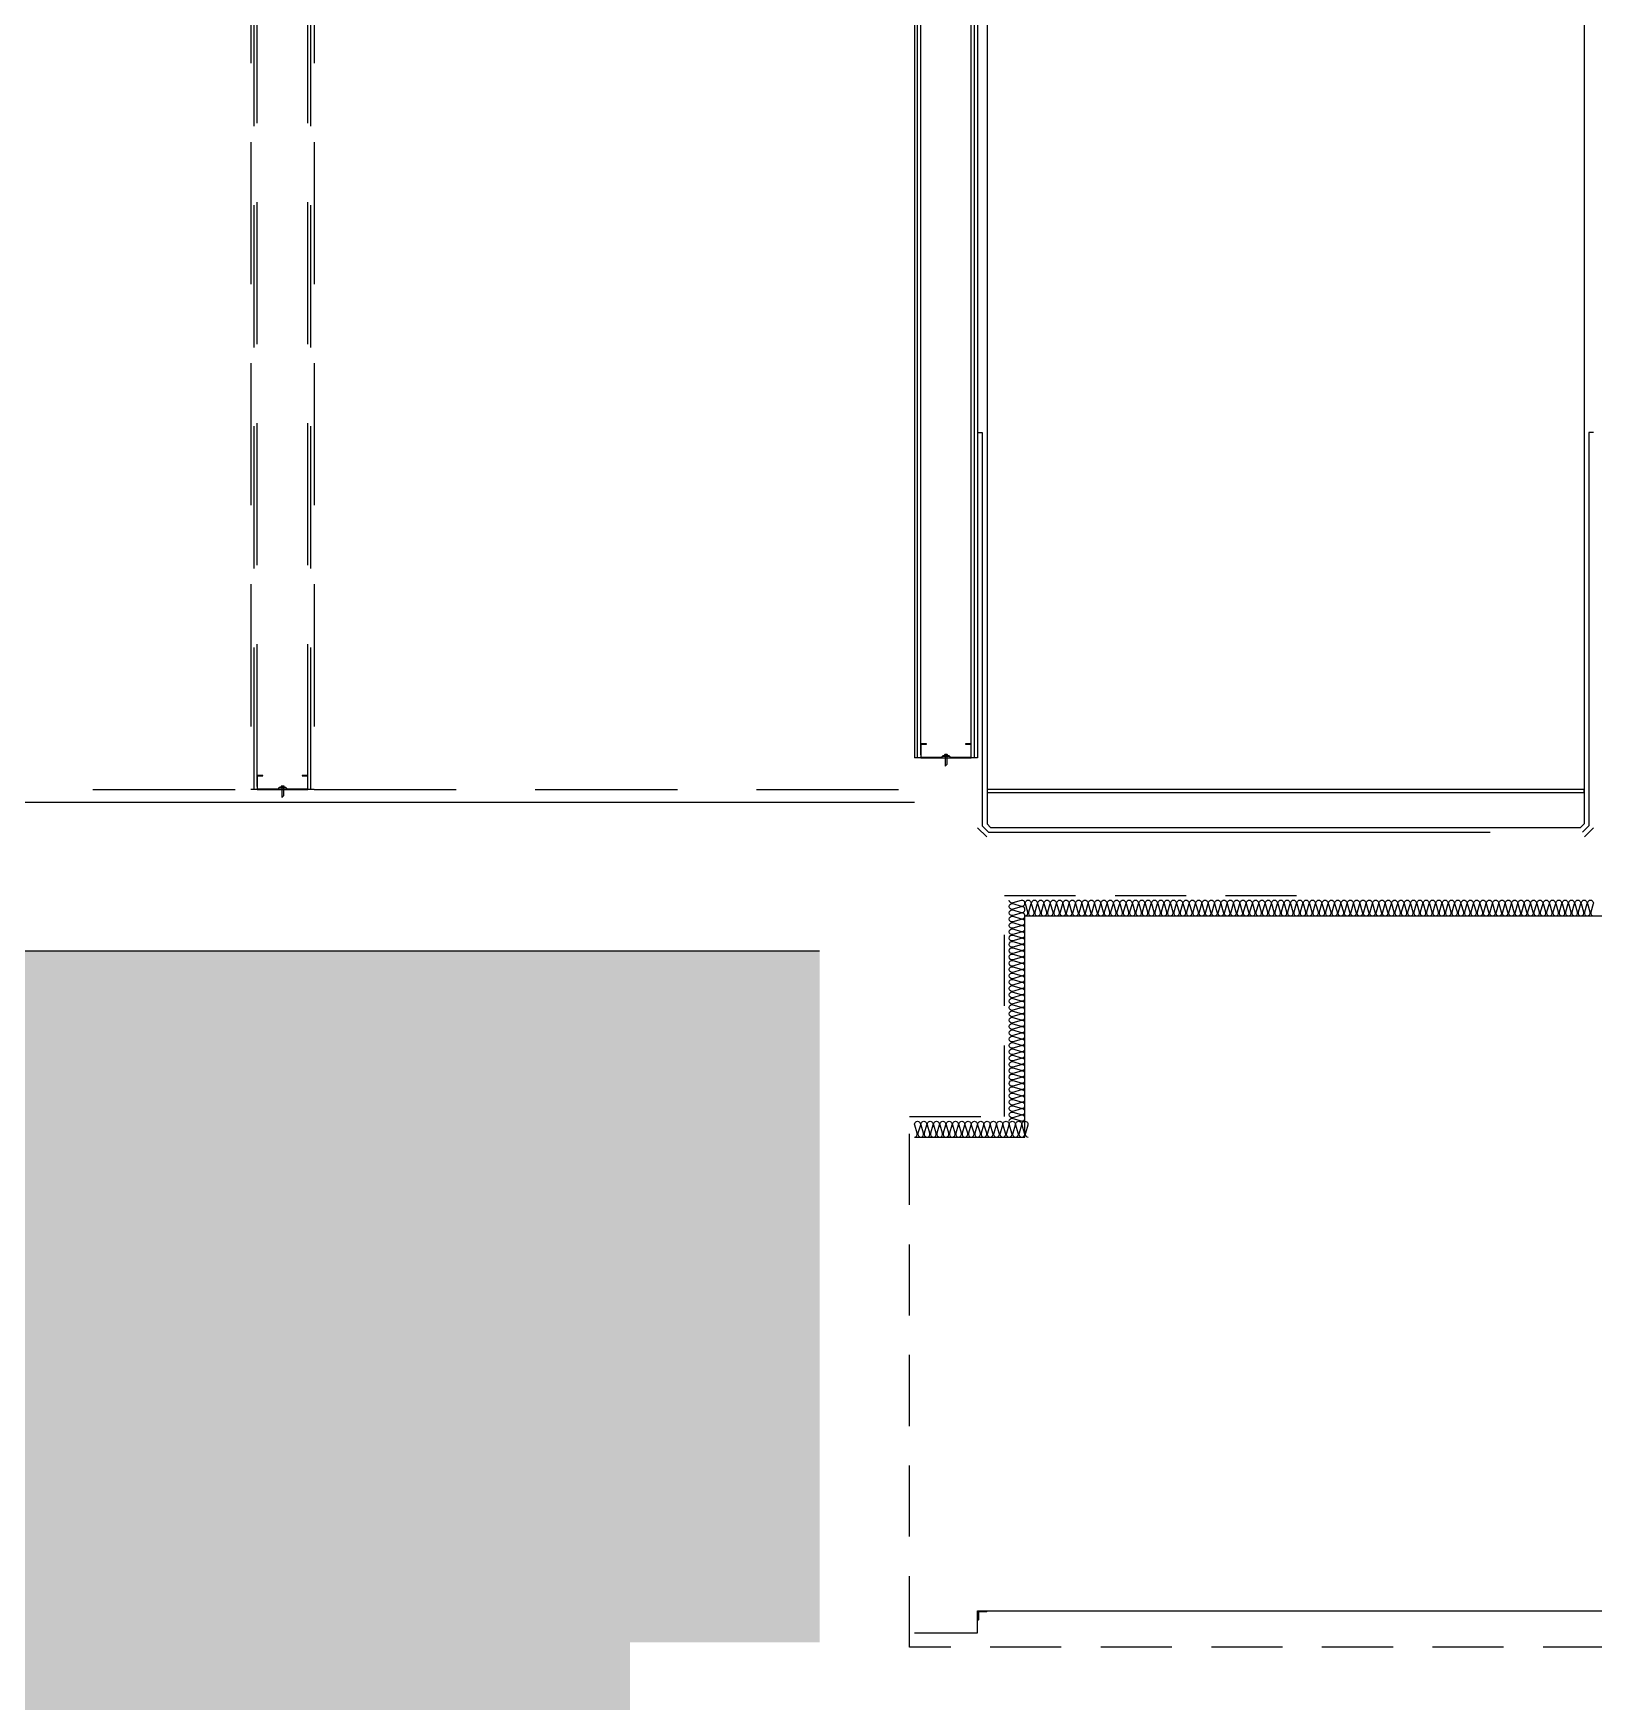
# Model space of a CAD drawing. Header units: millimetres. Extents: x 19868 to 801382, y -4805 to 85279.
# Drawn here: x 71949 to 76888, y 31441 to 36723 of the extents above; entities that cross this region are included whole.
import ezdxf

# ---------------------------------------------------------------- set-up
doc = ezdxf.new("R2010")
doc.units = ezdxf.units.MM
doc.header["$LTSCALE"] = 250
doc.linetypes.add('HID', pattern=[2.8, 1.8, -1])
doc.linetypes.add('HIDDEN', pattern=[9.525, 6.35, -3.175])
for name, color, linetype in [('4fin', 4, 'Continuous'), ('8입면선', 8, 'Continuous'), ('A-ELE-4', 4, 'Continuous'), ('A-ETC-8', 8, 'Continuous'), ('A-FIN', 6, 'Continuous'), ('A-FIN-8', 8, 'Continuous'), ('A-FIN-무근', 7, 'Continuous'), ('A-WALL-D', 7, 'Continuous'), ('A-WP', 1, 'HID'), ('A-방수', 1, 'HIDDEN'), ('A-버림CONC', 4, 'Continuous'), ('GAGAM-DT', 7, 'Continuous'), ('ISL', 251, 'Continuous'), ('TR', 7, 'Continuous'), ('인테리어', 7, 'HIDDEN'), ('입면', 7, 'Continuous'), ('지반', 254, 'Continuous')]:
    doc.layers.add(name, color=color, linetype=linetype)
doc.layers.add('CK', color=221, linetype='Continuous', plot=False)

# ---------------------------------------------------------------- blocks, each defined once
blk = doc.blocks.new('*U103')
at = {"layer": '8입면선', "color": 8}
for p, q in [((3316397.6, 472011.4), (3316397.6, 479561.4)), ((3316577.6, 472011.4), (3316577.6, 479561.4))]:
    blk.add_line(p, q, dxfattribs=at)
at = {"layer": 'A-WALL-D'}
for p, q in [((3316387.6, 479561.4), (3316387.6, 472011.4)), ((3316407.6, 472021.4), (3316407.6, 479561.4)), ((3316567.6, 472021.4), (3316567.6, 479561.4)), ((3316587.6, 479561.4), (3316587.6, 472011.4)), ((3316407.6, 472011.4), (3316387.6, 472011.4)), ((3316587.6, 472011.4), (3316567.6, 472011.4))]:
    blk.add_line(p, q, dxfattribs=at)
at = {"layer": 'CK', "linetype": 'Continuous'}
blk.add_line((3316472.9, 472011.4), (3316502.3, 472011.4), dxfattribs=at)
at = {"layer": 'GAGAM-DT', "color": 8}
for p, q in [((3316482.8, 472017.2), (3316482.8, 472020.7)), ((3316492.7, 472017.2), (3316482.8, 472017.2)), ((3316491.2, 472022.2), (3316484.3, 472022.2)), ((3316485.3, 472017.2), (3316485.3, 472022.2)), ((3316485.3, 472017.2), (3316485.3, 471985.8)), ((3316490.3, 472017.2), (3316490.3, 472022.2)), ((3316490.3, 472017.2), (3316490.3, 471991.3)), ((3316492.7, 472017.2), (3316492.7, 472020.7)), ((3316490.3, 471991.3), (3316485.3, 471985.8))]:
    blk.add_line(p, q, dxfattribs=at)
for centre, start, end in [((3316484.3, 472020.7), 90, 180), ((3316491.2, 472020.7), 0, 90)]:
    blk.add_arc(centre, 1.51, start, end, dxfattribs=at)
at = {"layer": '입면', "color": 6}
for p, q in [((3316425.4, 472056.4), (3316407.6, 472056.4)), ((3316407.6, 472056.4), (3316407.6, 472011.4)), ((3316408.8, 472012.6), (3316408.8, 472055.2)), ((3316408.8, 472055.2), (3316425.4, 472055.2)), ((3316425.4, 472055.2), (3316425.4, 472056.4)), ((3316477.4, 472018.5), (3316472.4, 472012.6)), ((3316472.9, 472011.4), (3316477.9, 472017.3)), ((3316497.8, 472018.5), (3316477.4, 472018.5)), ((3316477.9, 472017.3), (3316497.3, 472017.3)), ((3316497.3, 472017.3), (3316502.3, 472011.4)), ((3316502.8, 472012.6), (3316497.8, 472018.5)), ((3316567.6, 472056.4), (3316549.8, 472056.4)), ((3316549.8, 472056.4), (3316549.8, 472055.2)), ((3316549.8, 472055.2), (3316566.4, 472055.2)), ((3316566.4, 472055.2), (3316566.4, 472012.6)), ((3316567.6, 472011.4), (3316567.6, 472056.4)), ((3316407.6, 472011.4), (3316472.9, 472011.4)), ((3316472.4, 472012.6), (3316408.8, 472012.6)), ((3316502.3, 472011.4), (3316567.6, 472011.4)), ((3316566.4, 472012.6), (3316502.8, 472012.6))]:
    blk.add_line(p, q, dxfattribs=at)
blk = doc.blocks.new('*U254')
at = {"layer": 'A-ELE-4'}
blk.add_line((1920, 150), (30, 150), dxfattribs=at)
at = {"layer": 'A-ETC-8'}
for p, q in [((0, 3300), (30, 3270)), ((1950, 3300), (1920, 3270)), ((30, 3270), (30, 41.2)), ((1920, 3270), (1920, 41.2)), ((30, 141), (1920, 141)), ((1920, 141), (1920, 150)), ((28.8, 0), (0, 28.8)), ((41.2, 30), (30, 41.2)), ((41.2, 30), (1908.8, 30)), ((1908.8, 30), (1920, 41.2)), ((1921.2, 0), (1950, 28.8))]:
    blk.add_line(p, q, dxfattribs=at)
at = {"layer": 'A-방수'}
for p, q in [((0, 1280), (15, 1280)), ((15, 1280), (15, 35)), ((1950, 1280), (1935, 1280)), ((1935, 1280), (1935, 35)), ((35, 15), (15, 35)), ((35, 15), (1915, 15)), ((1915, 15), (1935, 35))]:
    blk.add_line(p, q, dxfattribs=at)
blk = doc.blocks.new('A$C1B416526')
at = {"layer": '4fin'}
blk.add_lwpolyline([(-30, 70, 0.164028), (-28.7, 67), (-3, 67), (-3, 41.2, 0.19024), (0, 40), (0, 70)], format="xyb", close=True, dxfattribs=at)
at = {"layer": 'A-FIN-무근'}
for p, q in [((0, 0), (0, 70)), ((200, 0), (0, 0))]:
    blk.add_line(p, q, dxfattribs=at)

msp = doc.modelspace()

# ---------------------------------------------------------------- hatches: boundary and pattern name
at = {"layer": '지반'}
h = msp.add_hatch(dxfattribs=at)
h.set_pattern_fill('EARTH', color=251, scale=70, angle=45)
h.paths.add_polyline_path([(35638.2, 34128.9), (27538.2, 33228.9), (19867.8, 33228.9), (19867.8, 23234.4), (170632.4, 23234.4), (170632.4, 34678.9), (161838.2, 34678.9), (161838.2, 34628.9), (161888.2, 34628.9), (161888.2, 34568.9), (161638.2, 34568.9), (161638.2, 34628.9), (161688.2, 34628.9), (161688.2, 34828.9), (159788.2, 34828.9), (159788.2, 34778.9), (159638.2, 34778.9), (159638.2, 33758.9), (159538.2, 33758.9), (159538.2, 31528.9), (160638.2, 31528.9), (160638.2, 30028.9), (160738.2, 30028.9), (160738.2, 29968.9), (145618.2, 29968.9), (145618.2, 30028.9), (145718.2, 30028.9), (145718.2, 30768.9), (142618.2, 30768.9), (142618.2, 30828.9), (142718.2, 30828.9), (142718.2, 31528.9), (143318.2, 31528.9), (143318.2, 33668.9), (141343.1, 33668.9), (141163.1, 33488.9), (139953.4, 33488.9), (139773.4, 33668.9), (137588.2, 33668.9), (137588.2, 33728.9), (137688.2, 33728.9), (137688.2, 34318.9), (135363.1, 34318.9), (135263.1, 34218.9), (124888.2, 34218.9), (124888.2, 32228.9), (125488.2, 32228.9), (125488.2, 31528.9), (125588.2, 31528.9), (125588.2, 31468.9), (123888.2, 31468.9), (123888.2, 31528.9), (123988.2, 31528.9), (123988.2, 31868.9), (118638.2, 31868.9), (118638.2, 31528.9), (118738.2, 31528.9), (118738.2, 31468.9), (117038.2, 31468.9), (117038.2, 31528.9), (117138.2, 31528.9), (117138.2, 32228.9), (117738.2, 32228.9), (117738.2, 34348.9), (115338.2, 34348.9), (115338.2, 33878.9), (115438.2, 33878.9), (115438.2, 33818.9), (114638.2, 33818.9), (114638.2, 33878.9), (114738.2, 33878.9), (114738.2, 34338.9), (88438.2, 34338.9), (88438.2, 31628.9), (89038.2, 31628.9), (89038.2, 30928.9), (89138.2, 30928.9), (89138.2, 30868.9), (87438.2, 30868.9), (87438.2, 30928.9), (87538.2, 30928.9), (87538.2, 31268.9), (82938.2, 31268.9), (82938.2, 30928.9), (83038.2, 30928.9), (83038.2, 30868.9), (81338.2, 30868.9), (81338.2, 30928.9), (81438.2, 30928.9), (81438.2, 31268.9), (75338.2, 31268.9), (75338.2, 30928.9), (75438.2, 30928.9), (75438.2, 30868.9), (73738.2, 30868.9), (73738.2, 30928.9), (73838.2, 30928.9), (73838.2, 31628.9), (74438.2, 31628.9), (74438.2, 33818.9), (56438.2, 33818.9), (56438.2, 31878.9), (57038.2, 31878.9), (57038.2, 30878.9), (57138.2, 30878.9), (57138.2, 30818.9), (52138.2, 30818.9), (52138.2, 30878.9), (52238.2, 30878.9), (52238.2, 31878.9), (52538.2, 31878.9), (52538.2, 33748.9), (45258.2, 33748.9), (45258.2, 33108.9), (45358.2, 33108.9), (45358.2, 33048.9), (43518.2, 33048.9), (43518.2, 33108.9), (43618.2, 33108.9), (43618.2, 33648.9), (41678.2, 33648.9), (41608.2, 33718.9), (40588.2, 33718.9), (40588.2, 33028.9), (40688.2, 33028.9), (40688.2, 32968.9), (38988.2, 32968.9), (38988.2, 33028.9), (39088.2, 33028.9), (39088.2, 33678.9), (38838.2, 33828.9), (38838.2, 34308.9), (38848.7, 34319.4), (37038.2, 34128.9)])

# ---------------------------------------------------------------- linework, layer by layer
at = {"layer": 'A-FIN'}
msp.add_line((74938.2, 31728.9), (87938.2, 31728.9), dxfattribs=at)
at = {"layer": 'A-FIN-8'}
msp.add_line((56038.2, 34288.9), (74738.2, 34288.9), dxfattribs=at)
at = {"layer": 'A-WALL-D'}
for p, q in [((72658.2, 34328.9), (72638.2, 34328.9)), ((72838.2, 34328.9), (72818.2, 34328.9))]:
    msp.add_line(p, q, dxfattribs=at)
at = {"layer": 'A-WP', "linetype": 'HID', "ltscale": 0.5, "elevation": 0}
msp.add_lwpolyline([(86838.2, 34593.9), (87853.2, 34593.9), (87853.2, 33893.9), (88153.2, 33893.9), (88153.2, 31613.9), (74723.2, 31613.9), (74723.2, 33293.9), (75023.2, 33293.9), (75023.2, 33993.9), (76038.2, 33993.9)], dxfattribs=at)
at = {"layer": 'A-버림CONC', "elevation": 0}
msp.add_lwpolyline([(56438.2, 33818.9), (74438.2, 33818.9)], dxfattribs=at)
at = {"layer": 'CK', "linetype": 'Continuous'}
msp.add_line((72723.5, 34328.9), (72752.9, 34328.9), dxfattribs=at)
at = {"layer": 'GAGAM-DT', "color": 8}
for p, q in [((72733.4, 34334.8), (72733.4, 34338.2)), ((72743.3, 34334.8), (72733.4, 34334.8)), ((72741.8, 34339.8), (72734.9, 34339.8)), ((72735.9, 34334.8), (72735.9, 34339.8)), ((72735.9, 34334.8), (72735.9, 34303.3)), ((72740.9, 34334.8), (72740.9, 34339.8)), ((72740.9, 34334.8), (72740.9, 34308.9)), ((72743.3, 34334.8), (72743.3, 34338.2)), ((72740.9, 34308.9), (72735.9, 34303.3))]:
    msp.add_line(p, q, dxfattribs=at)
for centre, start, end in [((72734.9, 34338.2), 90, 180), ((72741.8, 34338.2), 0, 90)]:
    msp.add_arc(centre, 1.51, start, end, dxfattribs=at)
at = {"layer": 'ISL', "elevation": 0}
msp.add_lwpolyline([(74738.2, 33228.9), (75088.2, 33228.9), (75088.2, 33928.9), (81988.2, 33928.9), (81988.2, 33528.9), (82688.2, 33528.9), (82688.2, 34528.9), (87788.2, 34528.9), (87788.2, 33828.9), (88138.2, 33828.9)], dxfattribs=at)
for points in [[(75038.2, 33278.9, -0.509267), (75050.3, 33287.8), (75076.1, 33280.1, 1.372593), (75076.1, 33297.8), (75050.3, 33290.1, -0.509267), (75038.2, 33298.9, -0.509267), (75050.3, 33307.8), (75076.1, 33300.1, 1.372593), (75076.1, 33317.8), (75050.3, 33310.1, -0.509267), (75038.2, 33318.9, -0.509267), (75050.3, 33327.8), (75076.1, 33320.1, 1.372593), (75076.1, 33337.8), (75050.3, 33330.1, -0.509267), (75038.2, 33338.9, -0.509267), (75050.3, 33347.8), (75076.1, 33340.1, 1.372593), (75076.1, 33357.8), (75050.3, 33350.1, -0.509267), (75038.2, 33358.9, -0.509267), (75050.3, 33367.8), (75076.1, 33360.1, 1.372593), (75076.1, 33377.8), (75050.3, 33370.1, -0.509267), (75038.2, 33378.9, -0.509267), (75050.3, 33387.8), (75076.1, 33380.1, 1.372593), (75076.1, 33397.8), (75050.3, 33390.1, -0.509267), (75038.2, 33398.9, -0.509267), (75050.3, 33407.8), (75076.1, 33400.1, 1.372593), (75076.1, 33417.8), (75050.3, 33410.1, -0.509267), (75038.2, 33418.9, -0.509267), (75050.3, 33427.8), (75076.1, 33420.1, 1.372593), (75076.1, 33437.8), (75050.3, 33430.1, -0.509267), (75038.2, 33438.9, -0.509267), (75050.3, 33447.8), (75076.1, 33440.1, 1.372593), (75076.1, 33457.8), (75050.3, 33450.1, -0.509267), (75038.2, 33458.9, -0.509267), (75050.3, 33467.8), (75076.1, 33460.1, 1.372593), (75076.1, 33477.8), (75050.3, 33470.1, -0.509267), (75038.2, 33478.9, -0.509267), (75050.3, 33487.8), (75076.1, 33480.1, 1.372593), (75076.1, 33497.8), (75050.3, 33490.1, -0.509267), (75038.2, 33498.9, -0.509267), (75050.3, 33507.8), (75076.1, 33500.1, 1.372593), (75076.1, 33517.8), (75050.3, 33510.1, -0.509267), (75038.2, 33518.9, -0.509267), (75050.3, 33527.8), (75076.1, 33520.1, 1.372593), (75076.1, 33537.8), (75050.3, 33530.1, -0.509267), (75038.2, 33538.9, -0.509267), (75050.3, 33547.8), (75076.1, 33540.1, 1.372593), (75076.1, 33557.8), (75050.3, 33550.1, -0.509267), (75038.2, 33558.9, -0.509267), (75050.3, 33567.8), (75076.1, 33560.1, 1.372593), (75076.1, 33577.8), (75050.3, 33570.1, -0.509267), (75038.2, 33578.9, -0.509267), (75050.3, 33587.8), (75076.1, 33580.1, 1.372593), (75076.1, 33597.8), (75050.3, 33590.1, -0.509267), (75038.2, 33598.9, -0.509267), (75050.3, 33607.8), (75076.1, 33600.1, 1.372593), (75076.1, 33617.8), (75050.3, 33610.1, -0.509267), (75038.2, 33618.9, -0.509267), (75050.3, 33627.8), (75076.1, 33620.1, 1.372593), (75076.1, 33637.8), (75050.3, 33630.1, -0.509267), (75038.2, 33638.9, -0.509267), (75050.3, 33647.8), (75076.1, 33640.1, 1.372593), (75076.1, 33657.8), (75050.3, 33650.1, -0.509267), (75038.2, 33658.9, -0.509267), (75050.3, 33667.8), (75076.1, 33660.1, 1.372593), (75076.1, 33677.8), (75050.3, 33670.1, -0.509267), (75038.2, 33678.9, -0.509267), (75050.3, 33687.8), (75076.1, 33680.1, 1.372593), (75076.1, 33697.8), (75050.3, 33690.1, -0.509267), (75038.2, 33698.9, -0.509267), (75050.3, 33707.8), (75076.1, 33700.1, 1.372593), (75076.1, 33717.8), (75050.3, 33710.1, -0.509267), (75038.2, 33718.9, -0.509267), (75050.3, 33727.8), (75076.1, 33720.1, 1.372593), (75076.1, 33737.8), (75050.3, 33730.1, -0.509267), (75038.2, 33738.9, -0.509267), (75050.3, 33747.8), (75076.1, 33740.1, 1.372593), (75076.1, 33757.8), (75050.3, 33750.1, -0.509267), (75038.2, 33758.9, -0.509267), (75050.3, 33767.8), (75076.1, 33760.1, 1.372593), (75076.1, 33777.8), (75050.3, 33770.1, -0.509267), (75038.2, 33778.9, -0.509267), (75050.3, 33787.8), (75076.1, 33780.1, 1.372593), (75076.1, 33797.8), (75050.3, 33790.1, -0.509267), (75038.2, 33798.9, -0.509267), (75050.3, 33807.8), (75076.1, 33800.1, 1.372593), (75076.1, 33817.8), (75050.3, 33810.1, -0.509267), (75038.2, 33818.9, -0.509267), (75050.3, 33827.8), (75076.1, 33820.1, 1.372593), (75076.1, 33837.8), (75050.3, 33830.1, -0.509267), (75038.2, 33838.9, -0.509267), (75050.3, 33847.8), (75076.1, 33840.1, 1.372593), (75076.1, 33857.8), (75050.3, 33850.1, -0.509267), (75038.2, 33858.9, -0.509267), (75050.3, 33867.8), (75076.1, 33860.1, 1.372593), (75076.1, 33877.8), (75050.3, 33870.1, -0.509267), (75038.2, 33878.9, -0.509267), (75050.3, 33887.8), (75076.1, 33880.1, 1.372593), (75076.1, 33897.8), (75050.3, 33890.1, -0.509267), (75038.2, 33898.9, -0.509267), (75050.3, 33907.8), (75076.1, 33900.1, 1.372593), (75076.1, 33917.8), (75050.3, 33910.1, -0.509267), (75038.2, 33918.9, -0.509267), (75050.3, 33927.8), (75076.1, 33920.1, 1.372593), (75076.1, 33937.8), (75050.3, 33930.1, -0.509267), (75038.2, 33938.9, -0.509267), (75050.3, 33947.8), (75076.1, 33940.1, 1.372593), (75076.1, 33957.8), (75050.3, 33950.1, -0.509267), (75038.2, 33958.9, -0.509267), (75050.3, 33967.8), (75076.1, 33960.1, 1.372593), (75076.1, 33977.8), (75050.3, 33970.1, -0.509267), (75038.2, 33978.9)], [(75088.2, 33928.9, 0.509267), (75097, 33941.1), (75089.4, 33966.8, -1.372593), (75107, 33966.8), (75099.4, 33941.1, 0.509267), (75108.2, 33928.9, 0.509267), (75117, 33941.1), (75109.4, 33966.8, -1.372593), (75127, 33966.8), (75119.4, 33941.1, 0.509267), (75128.2, 33928.9, 0.509267), (75137, 33941.1), (75129.4, 33966.8, -1.372593), (75147, 33966.8), (75139.4, 33941.1, 0.509267), (75148.2, 33928.9, 0.509267), (75157, 33941.1), (75149.4, 33966.8, -1.372593), (75167, 33966.8), (75159.4, 33941.1, 0.509267), (75168.2, 33928.9, 0.509267), (75177, 33941.1), (75169.4, 33966.8, -1.372593), (75187, 33966.8), (75179.4, 33941.1, 0.509267), (75188.2, 33928.9, 0.509267), (75197, 33941.1), (75189.4, 33966.8, -1.372593), (75207, 33966.8), (75199.4, 33941.1, 0.509267), (75208.2, 33928.9, 0.509267), (75217, 33941.1), (75209.4, 33966.8, -1.372593), (75227, 33966.8), (75219.4, 33941.1, 0.509267), (75228.2, 33928.9, 0.509267), (75237, 33941.1), (75229.4, 33966.8, -1.372593), (75247, 33966.8), (75239.4, 33941.1, 0.509267), (75248.2, 33928.9, 0.509267), (75257, 33941.1), (75249.4, 33966.8, -1.372593), (75267, 33966.8), (75259.4, 33941.1, 0.509267), (75268.2, 33928.9, 0.509267), (75277, 33941.1), (75269.4, 33966.8, -1.372593), (75287, 33966.8), (75279.4, 33941.1, 0.509267), (75288.2, 33928.9, 0.509267), (75297, 33941.1), (75289.4, 33966.8, -1.372593), (75307, 33966.8), (75299.4, 33941.1, 0.509267), (75308.2, 33928.9, 0.509267), (75317, 33941.1), (75309.4, 33966.8, -1.372593), (75327, 33966.8), (75319.4, 33941.1, 0.509267), (75328.2, 33928.9, 0.509267), (75337, 33941.1), (75329.4, 33966.8, -1.372593), (75347, 33966.8), (75339.4, 33941.1, 0.509267), (75348.2, 33928.9, 0.509267), (75357, 33941.1), (75349.4, 33966.8, -1.372593), (75367, 33966.8), (75359.4, 33941.1, 0.509267), (75368.2, 33928.9, 0.509267), (75377, 33941.1), (75369.4, 33966.8, -1.372593), (75387, 33966.8), (75379.4, 33941.1, 0.509267), (75388.2, 33928.9, 0.509267), (75397, 33941.1), (75389.4, 33966.8, -1.372593), (75407, 33966.8), (75399.4, 33941.1, 0.509267), (75408.2, 33928.9, 0.509267), (75417, 33941.1), (75409.4, 33966.8, -1.372593), (75427, 33966.8), (75419.4, 33941.1, 0.509267), (75428.2, 33928.9, 0.509267), (75437, 33941.1), (75429.4, 33966.8, -1.372593), (75447, 33966.8), (75439.4, 33941.1, 0.509267), (75448.2, 33928.9, 0.509267), (75457, 33941.1), (75449.4, 33966.8, -1.372593), (75467, 33966.8), (75459.4, 33941.1, 0.509267), (75468.2, 33928.9, 0.509267), (75477, 33941.1), (75469.4, 33966.8, -1.372593), (75487, 33966.8), (75479.4, 33941.1, 0.509267), (75488.2, 33928.9, 0.509267), (75497, 33941.1), (75489.4, 33966.8, -1.372593), (75507, 33966.8), (75499.4, 33941.1, 0.509267), (75508.2, 33928.9, 0.509267), (75517, 33941.1), (75509.4, 33966.8, -1.372593), (75527, 33966.8), (75519.4, 33941.1, 0.509267), (75528.2, 33928.9, 0.509267), (75537, 33941.1), (75529.4, 33966.8, -1.372593), (75547, 33966.8), (75539.4, 33941.1, 0.509267), (75548.2, 33928.9, 0.509267), (75557, 33941.1), (75549.4, 33966.8, -1.372593), (75567, 33966.8), (75559.4, 33941.1, 0.509267), (75568.2, 33928.9, 0.509267), (75577, 33941.1), (75569.4, 33966.8, -1.372593), (75587, 33966.8), (75579.4, 33941.1, 0.509267), (75588.2, 33928.9, 0.509267), (75597, 33941.1), (75589.4, 33966.8, -1.372593), (75607, 33966.8), (75599.4, 33941.1, 0.509267), (75608.2, 33928.9, 0.509267), (75617, 33941.1), (75609.4, 33966.8, -1.372593), (75627, 33966.8), (75619.4, 33941.1, 0.509267), (75628.2, 33928.9, 0.509267), (75637, 33941.1), (75629.4, 33966.8, -1.372593), (75647, 33966.8), (75639.4, 33941.1, 0.509267), (75648.2, 33928.9, 0.509267), (75657, 33941.1), (75649.4, 33966.8, -1.372593), (75667, 33966.8), (75659.4, 33941.1, 0.509267), (75668.2, 33928.9, 0.509267), (75677, 33941.1), (75669.4, 33966.8, -1.372593), (75687, 33966.8), (75679.4, 33941.1, 0.509267), (75688.2, 33928.9, 0.509267), (75697, 33941.1), (75689.4, 33966.8, -1.372593), (75707, 33966.8), (75699.4, 33941.1, 0.509267), (75708.2, 33928.9, 0.509267), (75717, 33941.1), (75709.4, 33966.8, -1.372593), (75727, 33966.8), (75719.4, 33941.1, 0.509267), (75728.2, 33928.9, 0.509267), (75737, 33941.1), (75729.4, 33966.8, -1.372593), (75747, 33966.8), (75739.4, 33941.1, 0.509267), (75748.2, 33928.9, 0.509267), (75757, 33941.1), (75749.4, 33966.8, -1.372593), (75767, 33966.8), (75759.4, 33941.1, 0.509267), (75768.2, 33928.9, 0.509267), (75777, 33941.1), (75769.4, 33966.8, -1.372593), (75787, 33966.8), (75779.4, 33941.1, 0.509267), (75788.2, 33928.9, 0.509267), (75797, 33941.1), (75789.4, 33966.8, -1.372593), (75807, 33966.8), (75799.4, 33941.1, 0.509267), (75808.2, 33928.9, 0.509267), (75817, 33941.1), (75809.4, 33966.8, -1.372593), (75827, 33966.8), (75819.4, 33941.1, 0.509267), (75828.2, 33928.9, 0.509267), (75837, 33941.1), (75829.4, 33966.8, -1.372593), (75847, 33966.8), (75839.4, 33941.1, 0.509267), (75848.2, 33928.9, 0.509267), (75857, 33941.1), (75849.4, 33966.8, -1.372593), (75867, 33966.8), (75859.4, 33941.1, 0.509267), (75868.2, 33928.9, 0.509267), (75877, 33941.1), (75869.4, 33966.8, -1.372593), (75887, 33966.8), (75879.4, 33941.1, 0.509267), (75888.2, 33928.9, 0.509267), (75897, 33941.1), (75889.4, 33966.8, -1.372593), (75907, 33966.8), (75899.4, 33941.1, 0.509267), (75908.2, 33928.9, 0.509267), (75917, 33941.1), (75909.4, 33966.8, -1.372593), (75927, 33966.8), (75919.4, 33941.1, 0.509267), (75928.2, 33928.9, 0.509267), (75937, 33941.1), (75929.4, 33966.8, -1.372593), (75947, 33966.8), (75939.4, 33941.1, 0.509267), (75948.2, 33928.9, 0.509267), (75957, 33941.1), (75949.4, 33966.8, -1.372593), (75967, 33966.8), (75959.4, 33941.1, 0.509267), (75968.2, 33928.9, 0.509267), (75977, 33941.1), (75969.4, 33966.8, -1.372593), (75987, 33966.8), (75979.4, 33941.1, 0.509267), (75988.2, 33928.9, 0.509267), (75997, 33941.1), (75989.4, 33966.8, -1.372593), (76007, 33966.8), (75999.4, 33941.1, 0.509267), (76008.2, 33928.9, 0.509267), (76017, 33941.1), (76009.4, 33966.8, -1.372593), (76027, 33966.8), (76019.4, 33941.1, 0.509267), (76028.2, 33928.9, 0.509267), (76037, 33941.1), (76029.4, 33966.8, -1.372593), (76047, 33966.8), (76039.4, 33941.1, 0.509267), (76048.2, 33928.9, 0.509267), (76057, 33941.1), (76049.4, 33966.8, -1.372593), (76067, 33966.8), (76059.4, 33941.1, 0.509267), (76068.2, 33928.9, 0.509267), (76077, 33941.1), (76069.4, 33966.8, -1.372593), (76087, 33966.8), (76079.4, 33941.1, 0.509267), (76088.2, 33928.9, 0.509267), (76097, 33941.1), (76089.4, 33966.8, -1.372593), (76107, 33966.8), (76099.4, 33941.1, 0.509267), (76108.2, 33928.9, 0.509267), (76117, 33941.1), (76109.4, 33966.8, -1.372593), (76127, 33966.8), (76119.4, 33941.1, 0.509267), (76128.2, 33928.9, 0.509267), (76137, 33941.1), (76129.4, 33966.8, -1.372593), (76147, 33966.8), (76139.4, 33941.1, 0.509267), (76148.2, 33928.9, 0.509267), (76157, 33941.1), (76149.4, 33966.8, -1.372593), (76167, 33966.8), (76159.4, 33941.1, 0.509267), (76168.2, 33928.9, 0.509267), (76177, 33941.1), (76169.4, 33966.8, -1.372593), (76187, 33966.8), (76179.4, 33941.1, 0.509267), (76188.2, 33928.9, 0.509267), (76197, 33941.1), (76189.4, 33966.8, -1.372593), (76207, 33966.8), (76199.4, 33941.1, 0.509267), (76208.2, 33928.9, 0.509267), (76217, 33941.1), (76209.4, 33966.8, -1.372593), (76227, 33966.8), (76219.4, 33941.1, 0.509267), (76228.2, 33928.9, 0.509267), (76237, 33941.1), (76229.4, 33966.8, -1.372593), (76247, 33966.8), (76239.4, 33941.1, 0.509267), (76248.2, 33928.9, 0.509267), (76257, 33941.1), (76249.4, 33966.8, -1.372593), (76267, 33966.8), (76259.4, 33941.1, 0.509267), (76268.2, 33928.9, 0.509267), (76277, 33941.1), (76269.4, 33966.8, -1.372593), (76287, 33966.8), (76279.4, 33941.1, 0.509267), (76288.2, 33928.9, 0.509267), (76297, 33941.1), (76289.4, 33966.8, -1.372593), (76307, 33966.8), (76299.4, 33941.1, 0.509267), (76308.2, 33928.9, 0.509267), (76317, 33941.1), (76309.4, 33966.8, -1.372593), (76327, 33966.8), (76319.4, 33941.1, 0.509267), (76328.2, 33928.9, 0.509267), (76337, 33941.1), (76329.4, 33966.8, -1.372593), (76347, 33966.8), (76339.4, 33941.1, 0.509267), (76348.2, 33928.9, 0.509267), (76357, 33941.1), (76349.4, 33966.8, -1.372593), (76367, 33966.8), (76359.4, 33941.1, 0.509267), (76368.2, 33928.9, 0.509267), (76377, 33941.1), (76369.4, 33966.8, -1.372593), (76387, 33966.8), (76379.4, 33941.1, 0.509267), (76388.2, 33928.9, 0.509267), (76397, 33941.1), (76389.4, 33966.8, -1.372593), (76407, 33966.8), (76399.4, 33941.1, 0.509267), (76408.2, 33928.9, 0.509267), (76417, 33941.1), (76409.4, 33966.8, -1.372593), (76427, 33966.8), (76419.4, 33941.1, 0.509267), (76428.2, 33928.9, 0.509267), (76437, 33941.1), (76429.4, 33966.8, -1.372593), (76447, 33966.8), (76439.4, 33941.1, 0.509267), (76448.2, 33928.9, 0.509267), (76457, 33941.1), (76449.4, 33966.8, -1.372593), (76467, 33966.8), (76459.4, 33941.1, 0.509267), (76468.2, 33928.9, 0.509267), (76477, 33941.1), (76469.4, 33966.8, -1.372593), (76487, 33966.8), (76479.4, 33941.1, 0.509267), (76488.2, 33928.9, 0.509267), (76497, 33941.1), (76489.4, 33966.8, -1.372593), (76507, 33966.8), (76499.4, 33941.1, 0.509267), (76508.2, 33928.9, 0.509267), (76517, 33941.1), (76509.4, 33966.8, -1.372593), (76527, 33966.8), (76519.4, 33941.1, 0.509267), (76528.2, 33928.9, 0.509267), (76537, 33941.1), (76529.4, 33966.8, -1.372593), (76547, 33966.8), (76539.4, 33941.1, 0.509267), (76548.2, 33928.9, 0.509267), (76557, 33941.1), (76549.4, 33966.8, -1.372593), (76567, 33966.8), (76559.4, 33941.1, 0.509267), (76568.2, 33928.9, 0.509267), (76577, 33941.1), (76569.4, 33966.8, -1.372593), (76587, 33966.8), (76579.4, 33941.1, 0.509267), (76588.2, 33928.9, 0.509267), (76597, 33941.1), (76589.4, 33966.8, -1.372593), (76607, 33966.8), (76599.4, 33941.1, 0.509267), (76608.2, 33928.9, 0.509267), (76617, 33941.1), (76609.4, 33966.8, -1.372593), (76627, 33966.8), (76619.4, 33941.1, 0.509267), (76628.2, 33928.9, 0.509267), (76637, 33941.1), (76629.4, 33966.8, -1.372593), (76647, 33966.8), (76639.4, 33941.1, 0.509267), (76648.2, 33928.9, 0.509267), (76657, 33941.1), (76649.4, 33966.8, -1.372593), (76667, 33966.8), (76659.4, 33941.1, 0.509267), (76668.2, 33928.9, 0.509267), (76677, 33941.1), (76669.4, 33966.8, -1.372593), (76687, 33966.8), (76679.4, 33941.1, 0.509267), (76688.2, 33928.9, 0.509267), (76697, 33941.1), (76689.4, 33966.8, -1.372593), (76707, 33966.8), (76699.4, 33941.1, 0.509267), (76708.2, 33928.9, 0.509267), (76717, 33941.1), (76709.4, 33966.8, -1.372593), (76727, 33966.8), (76719.4, 33941.1, 0.509267), (76728.2, 33928.9, 0.509267), (76737, 33941.1), (76729.4, 33966.8, -1.372593), (76747, 33966.8), (76739.4, 33941.1, 0.509267), (76748.2, 33928.9, 0.509267), (76757, 33941.1), (76749.4, 33966.8, -1.372593), (76767, 33966.8), (76759.4, 33941.1, 0.509267), (76768.2, 33928.9, 0.509267), (76777, 33941.1), (76769.4, 33966.8, -1.372593), (76787, 33966.8), (76779.4, 33941.1, 0.509267), (76788.2, 33928.9, 0.509267), (76797, 33941.1), (76789.4, 33966.8, -1.372593), (76807, 33966.8), (76799.4, 33941.1, 0.509267), (76808.2, 33928.9, 0.509267), (76817, 33941.1), (76809.4, 33966.8, -1.372593), (76827, 33966.8), (76819.4, 33941.1, 0.509267), (76828.2, 33928.9, 0.509267), (76837, 33941.1), (76829.4, 33966.8, -1.372593), (76847, 33966.8), (76839.4, 33941.1, 0.509267), (76848.2, 33928.9, 0.509267), (76857, 33941.1), (76849.4, 33966.8, -1.372593), (76867, 33966.8), (76859.4, 33941.1, 0.509267), (76868.2, 33928.9, 0.509267), (76877, 33941.1), (76869.4, 33966.8, -1.372593), (76887, 33966.8), (76879.4, 33941.1, 0.509267), (76888.2, 33928.9, 0.509267)], [(74738.2, 33228.9, 0.509267), (74747, 33241.1), (74739.4, 33266.8, -1.372593), (74757, 33266.8), (74749.4, 33241.1, 0.509267), (74758.2, 33228.9, 0.509267), (74767, 33241.1), (74759.4, 33266.8, -1.372593), (74777, 33266.8), (74769.4, 33241.1, 0.509267), (74778.2, 33228.9, 0.509267), (74787, 33241.1), (74779.4, 33266.8, -1.372593), (74797, 33266.8), (74789.4, 33241.1, 0.509267), (74798.2, 33228.9, 0.509267), (74807, 33241.1), (74799.4, 33266.8, -1.372593), (74817, 33266.8), (74809.4, 33241.1, 0.509267), (74818.2, 33228.9, 0.509267), (74827, 33241.1), (74819.4, 33266.8, -1.372593), (74837, 33266.8), (74829.4, 33241.1, 0.509267), (74838.2, 33228.9, 0.509267), (74847, 33241.1), (74839.4, 33266.8, -1.372593), (74857, 33266.8), (74849.4, 33241.1, 0.509267), (74858.2, 33228.9, 0.509267), (74867, 33241.1), (74859.4, 33266.8, -1.372593), (74877, 33266.8), (74869.4, 33241.1, 0.509267), (74878.2, 33228.9, 0.509267), (74887, 33241.1), (74879.4, 33266.8, -1.372593), (74897, 33266.8), (74889.4, 33241.1, 0.509267), (74898.2, 33228.9, 0.509267), (74907, 33241.1), (74899.4, 33266.8, -1.372593), (74917, 33266.8), (74909.4, 33241.1, 0.509267), (74918.2, 33228.9, 0.509267), (74927, 33241.1), (74919.4, 33266.8, -1.372593), (74937, 33266.8), (74929.4, 33241.1, 0.509267), (74938.2, 33228.9, 0.509267), (74947, 33241.1), (74939.4, 33266.8, -1.372593), (74957, 33266.8), (74949.4, 33241.1, 0.509267), (74958.2, 33228.9, 0.509267), (74967, 33241.1), (74959.4, 33266.8, -1.372593), (74977, 33266.8), (74969.4, 33241.1, 0.509267), (74978.2, 33228.9, 0.509267), (74987, 33241.1), (74979.4, 33266.8, -1.372593), (74997, 33266.8), (74989.4, 33241.1, 0.509267), (74998.2, 33228.9, 0.509267), (75007, 33241.1), (74999.4, 33266.8, -1.372593), (75017, 33266.8), (75009.4, 33241.1, 0.509267), (75018.2, 33228.9, 0.509267), (75027, 33241.1), (75019.4, 33266.8, -1.372593), (75037, 33266.8), (75029.4, 33241.1, 0.509267), (75038.2, 33228.9, 0.509267), (75047, 33241.1), (75039.4, 33266.8, -1.372593), (75057, 33266.8), (75049.4, 33241.1, 0.509267), (75058.2, 33228.9, 0.509267), (75067, 33241.1), (75059.4, 33266.8, -1.372593), (75077, 33266.8), (75069.4, 33241.1, 0.509267), (75078.2, 33228.9, 0.509267), (75087, 33241.1), (75079.4, 33266.8, -1.372593), (75097, 33266.8), (75089.4, 33241.1, 0.509267), (75098.2, 33228.9)]]:
    msp.add_lwpolyline(points, format="xyb", dxfattribs=at)
at = {"layer": '인테리어', "linetype": 'HID'}
for p, q in [((72638.2, 41978.9), (72638.2, 34328.9)), ((72838.2, 41978.9), (72838.2, 34328.9)), ((56038.2, 34328.9), (74738.2, 34328.9))]:
    msp.add_line(p, q, dxfattribs=at)
at = {"layer": '인테리어', "color": 8, "linetype": 'HID'}
for p, q in [((72648.2, 34328.9), (72648.2, 41978.9)), ((72658.2, 34338.9), (72658.2, 41978.9)), ((72818.2, 34338.9), (72818.2, 41978.9)), ((72828.2, 34328.9), (72828.2, 41978.9))]:
    msp.add_line(p, q, dxfattribs=at)
at = {"layer": '입면', "color": 6}
for p, q in [((72676, 34373.9), (72658.2, 34373.9)), ((72658.2, 34373.9), (72658.2, 34328.9)), ((72659.4, 34330.1), (72659.4, 34372.7)), ((72659.4, 34372.7), (72676, 34372.7)), ((72723, 34330.1), (72659.4, 34330.1)), ((72676, 34372.7), (72676, 34373.9)), ((72728, 34336), (72723, 34330.1)), ((72723.5, 34328.9), (72728.5, 34334.8)), ((72748.4, 34336), (72728, 34336)), ((72728.5, 34334.8), (72747.9, 34334.8)), ((72747.9, 34334.8), (72752.9, 34328.9)), ((72753.4, 34330.1), (72748.4, 34336)), ((72817, 34330.1), (72753.4, 34330.1)), ((72818.2, 34373.9), (72800.4, 34373.9)), ((72800.4, 34373.9), (72800.4, 34372.7)), ((72800.4, 34372.7), (72817, 34372.7)), ((72817, 34372.7), (72817, 34330.1)), ((72818.2, 34328.9), (72818.2, 34373.9)), ((72658.2, 34328.9), (72723.5, 34328.9)), ((72752.9, 34328.9), (72818.2, 34328.9))]:
    msp.add_line(p, q, dxfattribs=at)

# ---------------------------------------------------------------- block references
at = {"layer": 'A-FIN'}
msp.add_blockref('*U254', (74938.2, 34178.9), dxfattribs=at)
at = {"layer": 'A-WALL-D'}
msp.add_blockref('*U103', (-3241649.4, -437582.5), dxfattribs=at)
at = {"layer": 'TR', "xscale": -1}
msp.add_blockref('A$C1B416526', (74938.2, 31658.9), dxfattribs=at)

doc.saveas('drawing.dxf')
